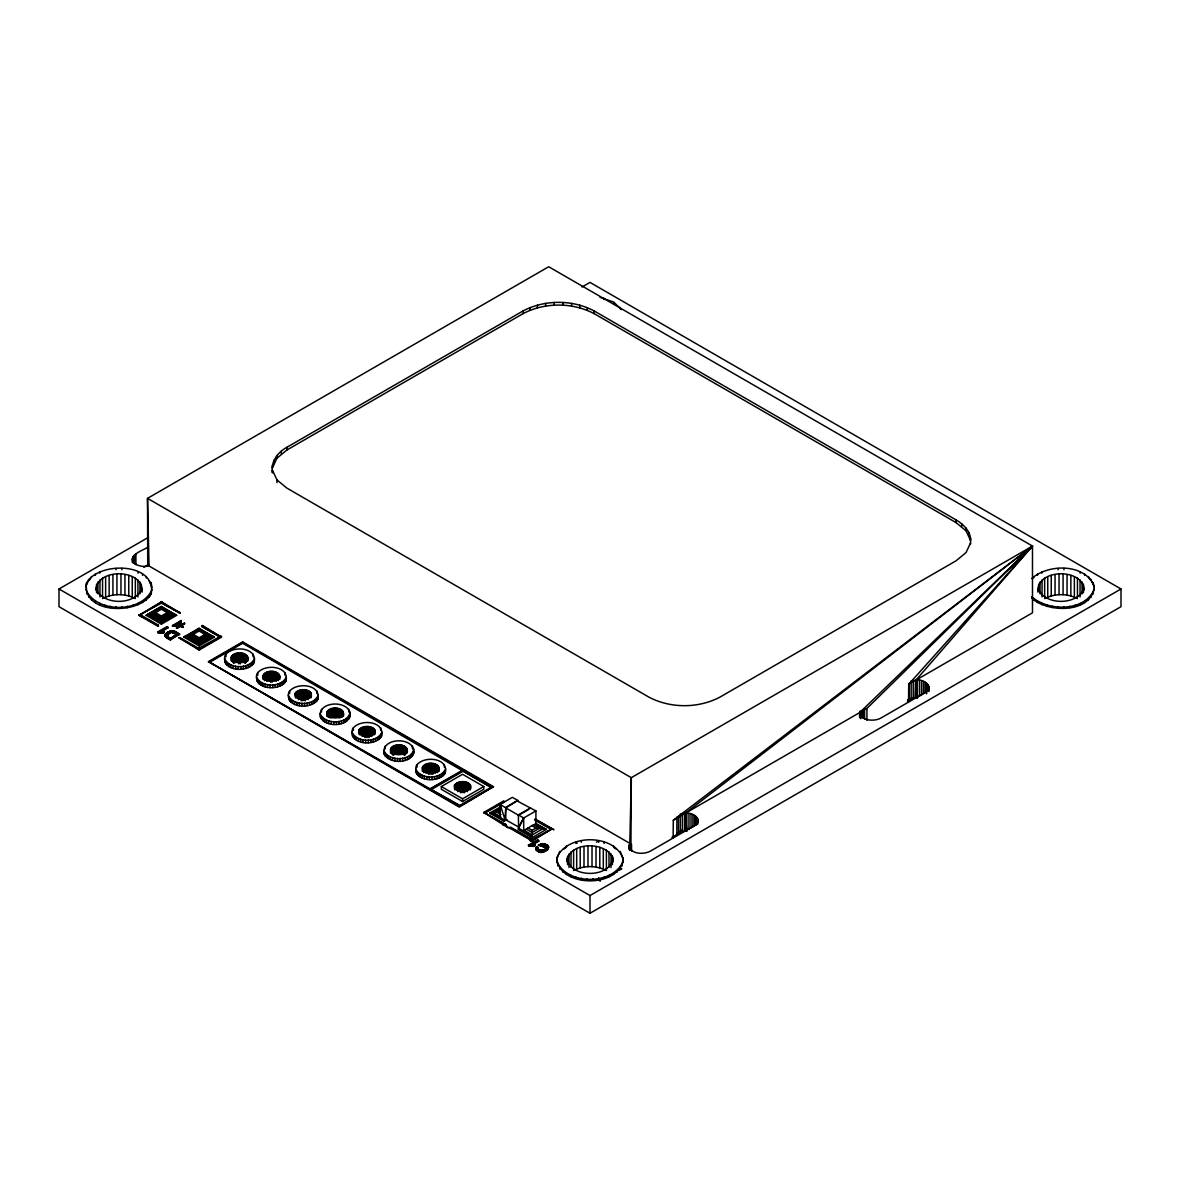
<?xml version="1.0" encoding="UTF-8"?>
<svg xmlns="http://www.w3.org/2000/svg" width="1180" height="1180" viewBox="0 0 1180 1180"><rect width="100%" height="100%" fill="white"/><g stroke="black" fill="none" stroke-linecap="round" stroke-linejoin="round"><path stroke-width="1.5" d="M199.081 628.306L214.421 637.126L199.14 645.962L183.8 637.097L187.959 635.091L193.24 634.368L199.081 631.005L204.981 634.412L210.261 635.12L214.421 637.126M247.859 660.992C250.175 651.655 234.053 650.195 231.221 657.363C232.416 664.355 245.381 664.414 247.859 658.204M279.719 679.385C282.035 670.048 265.913 668.603 263.081 675.757C264.276 682.748 277.241 682.822 279.719 676.597M272.447 465.186L272.447 467.914L276.961 458.209L286.932 449.993L523.212 313.57C544.865 302.242 572.344 302.242 594.012 313.57L956.095 522.622L966.066 530.852L970.565 540.543C970.904 531.384 963.382 524.259 956.095 519.893L594.012 310.856C572.344 299.528 544.865 299.528 523.212 310.856L286.932 447.264C277.698 452.235 270.412 462 272.447 472.944L272.447 470.215L276.961 479.921L286.932 488.137L649.015 697.188C670.683 708.516 698.147 708.516 719.815 697.188L956.095 560.78L966.066 552.55L970.565 542.859M343.439 716.186C345.755 706.835 329.633 705.389 326.801 712.543C327.996 719.534 340.961 719.608 343.439 713.384M350.077 716.452C352.23 699.888 318.01 699.888 320.163 716.452C324.618 727.632 347.938 727.514 350.077 714.933M350.077 712.204C347.938 724.8 324.618 724.918 320.163 713.723M407.159 752.973C409.475 743.621 393.353 742.176 390.521 749.33C391.716 756.321 404.681 756.395 407.159 750.17M413.797 753.238C415.95 736.674 381.73 736.674 383.884 753.238C388.338 764.419 411.658 764.301 413.797 751.719M413.797 749.005C411.658 761.587 388.338 761.705 383.884 750.51M439.019 771.366C441.335 762.029 425.213 760.569 422.381 767.723C423.576 774.714 436.541 774.788 439.019 768.563M623.247 857.89C621.226 888.496 558.774 888.496 556.754 857.89C566.872 833.493 615.237 833.493 623.247 859.261L620.252 851.429M566.887 858.406C569.851 878.392 610.149 878.392 613.113 858.406C606.255 840.838 568.598 841.296 566.887 861.813M908.541 702.026L908.718 684.282L915.356 680.108C922.362 678.028 934.855 686.731 925.297 692.424L881.003 718C874.646 721.909 858.701 720.995 860.058 711.024L860.058 716.334M970.565 543.906L970.565 537.815M177.266 633.852C174.493 629.619 163.578 633.218 168.43 637.51L170.274 637.893L168.017 637.259L167.162 634.427L165.407 634.309L165.259 635.489L167.132 632.583L169.551 631.448L174.153 631.182L179.596 633.999L170.51 639.929C167.28 639.354 162.634 634.988 167.132 632.583L168.017 637.259L170.274 638.572L177.266 633.852L171.675 637.775M148.533 546.827C144.358 549.909 126.584 555.057 134.431 563.317C138.532 566.444 144.108 566.946 149.049 566.017L631.536 844.319L631.536 851.105M165.244 635.99L165.259 634.811L166.985 634.781L167.118 636.536L168.017 636.581C165.495 637.687 164.3 634.029 166.985 635.46M161.395 603.113L161.409 601.756L180.23 613.305L161.395 603.113L140.214 614.662L158.459 625.194L157.869 626.211L139.034 615.341L161.409 601.756L164.404 604.16M539.939 845.249L540.824 844.305L541.325 846.031C556.621 851.694 543.862 841.856 538.169 845.131L540.927 846.163L539.939 844.57C554.01 844.615 541.65 854.881 535.823 848.022C540.115 860.899 558.892 841.399 539.939 844.57L539.939 845.249C544.069 844.556 550.795 848.907 542.667 850.972C540.912 851.385 538.316 851.193 537.505 849.335C538.773 844.954 534.673 849.187 535.823 848.022C538.36 846.783 537.298 850.633 537.785 847.756L536.251 847.122L535.971 848.258L536.517 846.812L536.251 847.801L538.065 847.402L537.785 848.435M629.633 850.264L631.315 777.679L1032.485 546.06L1032.485 612.818L915.975 680.093L915.356 697.823L907.597 699.917M166.911 635.814L165.244 635.312L165.347 636.345L165.259 634.811L166.911 635.135M535.853 849.438L535.823 848.022M168.799 633.085L167.132 632.583L169.478 633.409L171.41 631.02L172.605 632.583L172.265 630.976L171.956 632.642L170.613 631.153L168.489 631.846L168.799 633.778L166.292 633.896C170.067 630.356 175.894 631.507 179.596 634.678L176.056 631.964L175.392 632.775L177.266 634.545L169.551 631.448L169.478 633.409L167.162 635.12L165.407 634.309L166.985 634.781L166.926 636.109L165.347 635.666L165.539 636.699L167.383 636.138L165.539 636.005L165.923 637.126L168.017 636.581L165.923 636.448L166.616 637.643L168.43 636.831L167.398 638.129L166.616 636.964L170.51 639.236L179.596 633.999M86.583 584.41L86.701 582.625C99.002 561.238 156.763 562.27 151.188 593.968C138.886 615.355 81.125 614.323 86.701 582.625L85.698 587.301M673.131 837.933L673.308 820.203L1032.485 546.06L548.685 266.739L147.515 498.358L147.736 564.999L149.049 566.017L147.515 498.358L631.315 777.679L630.917 849.688M546.561 847.004L546.237 845.971L547.889 845.868L546.561 846.311L546.812 848.287L546.768 846.65L548.435 846.665L546.768 846.65L546.591 848.656L548.302 848.154L548.435 846.665L546.871 846.975L546.886 847.977L541.325 846.031L541.723 844.128L542.122 845.146L540.824 844.305L542.52 844.039L542.697 845.736L542.52 844.039L544.747 844.216L548.228 846.267L546.561 847.004L541.325 846.031L546.237 846.665L547.358 845.411L545.75 846.326L546.207 844.718L544.806 845.913L544.747 844.216L543.729 845.721L543.257 844.039L543.213 845.706L543.98 844.084L544.275 845.794L545.425 844.408L545.278 846.09L546.679 844.969L546.237 846.665M504.863 820.248L500.158 817.534L500.158 804.391L505.777 807.887L504.863 820.248L503.89 821.28L489.715 813.109L500.718 806.751M535.794 848.45L537.697 849.807L544.423 850.323L544.865 849.394L547.21 850.102L546.207 848.42L545.617 848.907L547.845 849.467L548.302 848.154L546.207 849.113L546.591 847.977L547.845 848.789L547.21 849.408L542.52 851.341L537.372 850.367L535.794 848.45L537.505 848.39L536.045 849.187L536.354 850.264L537.697 849.128L536.045 849.187M629.058 849.069L629.781 843.567L629.825 850.264M1084.169 589.852C1082.945 567.61 1035.819 568.539 1037.943 592.183M142.057 592.183C144.181 568.539 97.055 567.61 95.831 589.852M142.057 588.776C134.859 605.561 103.029 605.561 95.831 588.776M85.698 589.292C96.037 613.438 141.851 613.438 152.191 589.292M224.583 658.543C229.23 669.399 249.85 669.399 254.496 658.543M254.054 662.747C258.184 647.068 231.56 644.855 225.026 655.534C220.896 671.228 247.52 673.441 254.054 662.747L254.054 660.033M256.444 676.937C261.09 687.807 281.71 687.807 286.356 676.937M285.914 681.14C290.044 665.461 263.42 663.249 256.886 673.928C252.756 689.622 279.38 691.834 285.914 681.14L285.914 678.426M295.207 693.324C294.572 700.861 308.054 701.245 311.314 695.817C311.948 688.279 298.466 687.896 295.207 693.324L295.207 696.952M288.304 695.33C292.95 706.201 313.57 706.201 318.217 695.33M317.774 699.548C321.904 683.854 295.28 681.642 288.746 692.321C284.616 708.015 311.24 710.227 317.774 699.548L317.774 696.82M358.927 730.11C358.292 737.648 371.774 738.046 375.034 732.603C375.668 725.066 362.186 724.682 358.927 730.11L358.927 733.754M352.024 732.116C356.67 742.987 377.29 742.987 381.937 732.116M381.494 736.335C385.624 720.641 359 718.428 352.466 729.122C348.336 744.801 374.96 747.014 381.494 736.335L381.494 733.606M415.744 768.903C420.39 779.774 441.01 779.774 445.656 768.903M445.214 773.121C449.344 757.427 422.72 755.215 416.186 765.909C412.056 781.588 438.68 783.8 445.214 773.121L445.214 770.392M454.507 785.29C453.872 792.827 467.354 793.226 470.614 787.783C471.248 780.246 457.766 779.862 454.507 785.29L454.507 788.933M556.754 862.624L556.754 861.253C567.093 885.398 612.907 885.398 623.247 861.253L623.247 862.624M1084.169 588.776C1076.971 605.561 1045.141 605.561 1037.943 588.776M1031.777 596.726C1048.415 611.565 1084.509 611.874 1094.303 589.292M1031.777 598.083C1047.427 613.275 1092.783 613.63 1094.303 585.929C1084.509 563.347 1048.415 563.657 1031.777 578.495M539.231 851.119L539.525 850.249L538.36 851.518L537.372 850.367L544.423 849.644L546.163 850.81L545.617 848.907L545.249 851.282L542.667 850.293L544.275 851.65L544.423 849.644L543.375 851.886L542.136 850.411L540.838 852.063L540.529 850.456L539.231 851.798L538.36 850.839L541.62 850.47L541.62 852.093L541.06 850.485L540.042 851.975L539.231 851.119L540.027 850.382M172.605 631.905L172.929 630.976L173.106 632.613M505.777 819.599L505.777 807.887L517.74 800.438L512.371 797.341L500.158 804.391L504.863 819.363L518.61 827.018L518.035 829.452L532.165 837.608L546.296 829.437L535.322 823.094M519.008 828.404L523.699 831.118L531.738 825.602L535.912 824.083L546.296 829.437L543.006 828.685L535.912 824.083L535.912 810.926L517.489 801.132M548.435 847.343L546.871 846.975M537.697 849.807L536.354 849.585L536.797 850.662L537.888 849.364L544.423 850.323L536.797 849.984L537.372 851.046L538.493 850.47M519.008 827.534L523.699 817.976L535.912 810.926M177.251 633.321L173.549 631.049L172.605 632.583M126.85 607.656L127.588 606.225L127.588 607.582M174.994 631.462L174.537 633.011L173.991 632.126L174.994 631.462L173.519 632.687L173.106 631.934L174.153 631.182L173.991 632.126M518.359 814.893L523.699 817.976L518.61 827.018L518.359 814.893L530.572 807.843M202.031 626.565L202.621 625.548L202.031 626.565L220.306 637.126L202.031 626.565L202.621 625.548L221.486 637.126L199.125 650.033L178.726 637.613L180.85 638.808M532.15 841.001L510.38 828.434L510.97 827.416L507.444 827.401L506.235 824.687L484.995 813.094L503.845 802.208L503.845 800.851L483.815 812.415L507.444 827.401L510.38 828.434L510.97 827.416L532.15 839.644L532.74 842.004L530.115 840.485L532.15 840.322L552.181 828.758L532.15 841.001L530.115 840.485M160.804 602.774L161.409 601.756L162.634 603.142M220.896 637.466L221.486 636.433L219.731 636.109M538.183 850.279L536.797 849.984M86.701 583.982L88.028 581.888M157.796 631.905L158.548 633.026L157.796 631.905L164.404 631.861L163.341 633.159L158.548 633.026L157.796 631.905L166.896 626.654L168.061 627.332L160.967 632.097L168.061 627.332L157.796 632.583M528.507 845.116L529.26 846.222L528.507 845.116L535.115 845.057L534.053 846.37L529.26 846.222L528.507 845.116L537.608 839.865L538.773 841.222L531.678 845.308L538.773 840.544L537.608 839.865M172.516 625.518L177.118 624.22L179.699 625.71L172.516 625.518L181.13 620.547L177.708 623.881L181.13 620.547L181.292 625.961L184.596 623.379L181.13 624.692L177.118 623.542L172.516 626.197L179.699 626.197L180.289 624.692M173.549 631.049L171.41 631.02L170.466 632.996L167.545 632.332M673.308 820.203L685.241 813.315L1032.485 546.06L915.975 680.093L917.538 697.823L915.356 697.823L915.356 680.108M908.718 684.282L1032.485 546.06L859.645 712.617L685.241 813.315L684.621 831.044L676.863 833.139L676.863 817.194M89.665 579.867L91.598 576.563M859.689 717.573L859.689 712.263L866.946 708.398L1032.485 546.06M500.158 817.534L500.836 816.87L493.019 812.356L489.715 813.109L500.158 817.534L493.019 812.356L500.763 807.872M908.438 700.345L910.99 698.413M563.907 849.025L566.4 847.314L566.4 845.957M146.114 615.341L161.409 606.432L176.69 615.341L161.409 624.176L146.114 615.341L161.409 606.52M582.02 287.006L590 282.404L1121 588.982L1121 606.682L590 913.261L59 606.682L59 588.982L148.297 537.416M143.798 567.27L148.533 564.542M139.034 615.341L161.409 602.434L180.23 613.305M175.496 614.559L161.409 622.686L147.323 614.559L155.554 612.626L161.409 609.249L167.25 612.626L172.531 613.335L176.69 615.341M155.554 612.626L161.409 616.004L167.25 612.626M174.094 613.88L161.409 621.211L148.724 613.88M158.459 625.194L157.869 626.211M162.029 603.481L161.409 602.434L180.23 612.626M181.13 621.226L172.516 626.197L179.699 625.518L183.313 627.126L180.702 626.3L177.015 628.424L176.425 627.406L179.699 625.518L177.384 626.197M174.537 625.71L179.699 625.031L174.537 625.71L177.118 624.22L181.292 625.282L183.313 627.126L180.702 626.3M177.708 623.881L180.289 622.391M164.404 631.861L160.967 632.097L162.309 631.507L161.808 632.259L163.341 633.159L164.02 632.451L162.309 631.507L160.451 632.185L161.808 632.937L164.404 631.861L158.548 632.347L159.521 632.893L160.967 631.418L160.451 632.864L159.521 632.215M176.425 628.085L184.596 623.379M183.8 637.097L199.081 628.173L199.081 631.005M193.24 634.368L199.14 637.775L204.981 634.412M211.825 635.666L199.14 642.997L186.396 635.637M213.226 636.345L199.14 644.472L184.995 636.315M221.486 636.433L199.125 649.354L197.355 649.015M208.477 661.611L242.652 641.876L493.461 786.677L459.286 807.091L208.477 661.611L459.286 806.412L493.461 786.677M208.477 662.29L242.652 642.569L493.461 787.355M242.652 643.248L209.656 662.29L430.14 788.904L463.135 769.862L463.135 771.219L491.691 787.709L242.652 643.248L242.652 641.876M463.135 770.54L430.14 788.904M491.691 787.016L459.875 805.394L431.32 789.597L463.135 771.219M441.32 786.544L462.56 774.287L483.8 786.544L483.8 789.273L462.56 801.53L441.32 789.273L441.32 786.544L462.56 798.801L483.8 786.544M483.815 813.094L503.845 801.53M500.91 809.333L496.47 811.899L493.019 812.356M505.527 807.489L517.74 800.438M503.89 821.28L507.031 819.466M520.07 814.451L528.847 809.377M483.815 812.415L506.235 825.366L502.724 824.673L506.235 824.687L503.875 824.009M532.165 830.307L536.015 828.08L543.006 828.685L532.165 834.953L524.377 830.455L532.165 837.608L532.165 830.307L527.873 827.829M534.525 819.908L551.001 829.437L531.266 839.821M528.507 845.794L536.089 841.414M535.115 845.057L531.678 845.308L533.021 844.703L532.519 845.455L534.053 846.37L534.732 845.662L533.021 844.703L531.162 845.396L532.519 846.134L535.115 845.057L529.26 845.544L530.233 846.104L531.678 844.629L531.162 846.075L530.233 845.426M671.936 837.343L682.202 831.413L682.202 830.056L678.529 832.328L678.529 816.383M907.42 701.392L913.541 697.852M618.94 870.398L621.639 868.834L620.252 867.713L620.252 869.085L621.639 868.834M59 588.982L590 895.546L1121 588.982M596.416 842.092L598.644 840.957L598.644 842.328M102.542 598.585C112.587 593.334 125.301 593.334 135.346 598.585M1044.654 598.585C1054.699 593.334 1067.413 593.334 1077.458 598.585M606.402 850.102L606.402 870.545C596.357 865.294 583.643 865.294 573.598 870.545L573.598 850.102M676.863 833.139L682.202 831.413M550.131 828.921L551.001 828.758M165.347 635.666L166.926 635.43M541.325 846.031L548.538 847.107M538.065 847.402L535.971 847.579L536.045 849.865L535.853 848.759L537.564 848.892M500.01 811.737L496.47 811.899L501.043 814.539M219.126 636.448L220.306 636.433L197.945 648.675M686.804 831.044L685.241 813.315L686.804 813.33L686.804 831.044L684.621 831.044L684.621 813.33M546.812 847.594L548.538 847.786L546.886 847.299M686.804 813.33C693.589 812.061 703.324 820.956 694.563 825.631L650.387 851.149C643.823 854.674 630.562 854.527 629.058 845.529M600 297.331L613.6 302.021L621.58 309.617M537.593 848.096L535.971 848.258M168.017 634.279L165.716 633.808L167.501 634.707M202.031 625.887L221.486 637.126M535.086 818.876L553.951 829.761L535.115 819.569M535.233 824.201L543.006 828.685M505.777 807.887L518.61 815.292M533.493 824.731L539.555 828.227L532.165 832.505L526.103 829.009M184.596 624.058L184.006 623.025M531.738 825.602L536.015 828.08M180.289 621.713L180.289 625.371L177.118 624.22M537.608 840.544L538.773 841.222M168.061 628.011L166.896 626.654M510.38 827.755L532.15 840.322M180.85 638.115L199.125 648.675L199.125 650.033M158.459 625.872L139.034 614.662L140.258 616.049M180.26 638.469L199.686 649.708M431.32 789.597L458.283 805.158M139.609 615.016L142.028 617.066M613.6 303.393L616.093 305.104M616.093 849.025L613.6 847.314L613.6 845.957M532.165 837.608L523.699 831.118L523.699 817.976M577.226 843.198L575.899 842.107L575.899 843.479M180.289 625.371L177.708 623.202L183.313 626.433L182.723 627.465L180.702 625.621M142.618 616.727L140.214 614.662L140.848 615.709M1090.335 579.867L1088.403 576.563M149.683 596.357L149.196 595.753L149.196 597.124M167.398 637.451L170.51 639.929M1091.972 581.888L1094.303 587.301M149.196 580.826L152.191 587.301M151.571 585.265L151.188 582.625L151.188 583.982M859.645 712.617L859.66 717.691M1093.3 582.625L1093.3 583.982M1093.3 592.596L1093.3 593.968M1091.308 579.469L1091.308 580.826M1091.308 595.753L1091.308 597.124M1088.403 598.658L1088.403 600.03M1084.656 573.981L1084.656 575.353M1084.656 601.24L1084.656 602.597M1083.461 584.144L1083.461 592.67M1082.075 581.947L1082.075 593.879M1080.202 571.828L1080.202 573.185M1080.202 603.393L1080.202 604.765M1080.054 579.926L1080.054 596.962M1077.458 578.141L1077.458 596.874M1075.157 605.075L1075.157 606.446M1074.361 576.637L1074.361 597.08M1070.865 575.471L1070.865 595.915M1069.7 606.225L1069.7 607.582M1067.059 574.675L1067.059 595.118M1063.962 568.421L1063.962 569.778M1063.962 606.815L1063.962 608.172M1063.077 574.276L1063.077 594.705M1059.035 574.276L1059.035 594.705M1058.15 568.421L1058.15 569.778M1058.15 606.815L1058.15 608.172M1055.053 574.675L1055.053 595.118M1052.413 606.225L1052.413 607.582M1051.247 575.471L1051.247 595.915M1047.752 576.637L1047.752 597.08M1046.955 605.075L1046.955 606.446M1044.654 578.141L1044.654 596.874M1042.058 579.926L1042.058 596.962M1041.91 571.828L1041.91 573.185M1041.91 603.393L1041.91 604.765M1040.037 581.947L1040.037 593.879M1038.651 584.144L1038.651 590.959M1037.456 573.981L1037.456 575.353M1037.456 601.24L1037.456 602.597M1033.71 576.563L1033.71 577.92M1033.71 598.658L1033.71 600.03M969.046 532.859L969.046 535.587M966.066 528.124L966.066 530.852M961.7 523.758L961.7 526.486M956.095 519.893L956.095 522.622M928.926 686.686L928.926 691.48M928.542 685.447L928.542 690.757M927.79 684.253L927.79 691.347M926.698 683.176L926.698 693.796M925.297 682.202L925.297 692.837M923.63 681.391L923.63 693.796M921.742 680.772L921.742 694.932M919.692 680.329L919.692 696.274M917.538 680.108L917.538 697.823M913.217 680.329L913.217 698.044M911.167 680.772L911.167 698.472M909.279 683.161L909.279 699.106M866.946 708.398L866.946 720.272M864.586 708.738L864.586 718.915M863.303 709.549L863.303 718.413M861.902 710.522L861.902 717.602M860.81 711.599L860.81 718.694M697.808 818.654L697.808 823.979M697.056 817.475L697.056 824.555M695.964 816.383L695.964 825.248M694.563 815.424L694.563 826.044M692.896 814.613L692.896 827.003M691.008 813.979L691.008 828.154M688.958 813.551L688.958 829.496M682.468 813.551L682.468 831.266M680.418 813.979L680.418 831.694M629.397 844.29L629.397 849.6M622.244 864.557L622.244 865.928M620.252 307.508L620.252 308.865M617.347 870.634L617.347 871.99M613.6 873.2L613.6 874.557M613.113 858.406L613.113 861.813M612.405 856.105L612.405 864.63M611.019 853.922L611.019 867.536M609.146 875.354L609.146 876.725M608.998 851.886L608.998 867.226M604.101 298.186L604.101 299.543M604.101 842.107L604.101 843.479M604.101 877.035L604.101 878.407M603.304 848.612L603.304 869.04M599.809 847.432L599.809 867.875M596.003 846.635L596.003 867.079M594.012 310.856L594.012 313.57M592.906 878.775L592.906 880.133M592.021 846.237L592.021 866.666M590 895.546L590 913.261M587.979 846.237L587.979 866.666M587.316 307.611L587.316 310.34M587.094 878.775L587.094 880.133M583.997 846.635L583.997 867.079M581.356 840.957L581.356 842.328M581.356 878.186L581.356 879.557M580.191 847.432L580.191 867.875M579.764 305.089L579.764 307.818M576.696 848.612L576.696 869.04M575.899 877.035L575.899 878.407M571.562 303.363L571.562 306.092M571.002 851.886L571.002 867.226M570.855 875.354L570.855 876.725M568.981 853.922L568.981 867.536M567.595 856.105L567.595 864.63M566.4 873.2L566.4 874.557M562.963 302.493L562.963 305.222M562.654 870.634L562.654 871.99M559.748 851.429L556.754 859.261L556.754 857.89M559.748 867.713L559.748 869.085M557.756 864.557L557.756 865.928M554.246 302.493L554.246 305.222M545.647 303.363L545.647 306.092M537.446 305.089L537.446 307.818M529.894 307.611L529.894 310.34M523.212 310.856L523.212 313.57M470.614 785.29L470.614 788.933M470.127 784.508L470.127 789.951M469.389 783.786L469.389 789.228M468.46 783.137L468.46 790.408M467.339 782.591L467.339 791.677M466.085 782.178L466.085 791.264M464.714 781.883L464.714 792.798M463.283 781.75L463.283 792.65M462.56 798.801L462.56 801.53M461.837 781.75L461.837 792.65M460.406 781.883L460.406 792.798M459.035 782.178L459.035 791.264M457.781 782.591L457.781 791.677M456.66 783.137L456.66 790.408M455.731 783.786L455.731 789.228M454.993 784.508L454.993 789.951M444.314 764.478L444.314 767.207M444.314 771.808L444.314 774.537M443.001 773.121L443.001 775.85M441.32 774.287L441.32 777M439.314 775.245L439.314 777.974M438.753 766.897L438.753 770.54M438.267 766.115L438.267 771.558M437.529 765.392L437.529 772.649M437.043 776.012L437.043 778.726M436.6 764.743L436.6 772.015M435.479 764.198L435.479 773.284M434.594 776.529L434.594 779.242M434.225 763.785L434.225 772.871M432.853 763.49L432.853 774.39M432.013 776.794L432.013 779.508M431.423 763.357L431.423 774.257M429.977 763.357L429.977 774.257M429.387 776.794L429.387 779.508M428.547 763.49L428.547 774.39M427.175 763.785L427.175 772.871M426.806 776.529L426.806 779.242M425.921 764.198L425.921 773.284M424.8 764.743L424.8 772.015M424.358 776.012L424.358 778.726M423.871 765.392L423.871 772.649M423.133 766.115L423.133 771.558M422.647 766.897L422.647 770.54M422.381 767.723L422.381 771.366M422.086 775.245L422.086 777.974M420.08 774.287L420.08 777M418.399 773.121L418.399 775.85M417.086 764.478L417.086 767.207M417.086 771.808L417.086 774.537M416.186 770.392L416.186 773.121M413.354 751.999L413.354 754.728M412.454 746.085L412.454 748.813M412.454 753.415L412.454 756.144M411.142 754.728L411.142 757.457M409.46 755.893L409.46 758.607M407.454 756.852L407.454 759.581M406.894 748.504L406.894 752.147M406.407 747.722L406.407 753.165M405.669 746.984L405.669 754.256M405.183 757.619L405.183 760.333M404.74 746.35L404.74 755.436M403.619 745.804L403.619 754.89M402.734 758.135L402.734 760.849M402.365 745.391L402.365 754.477M400.994 745.096L400.994 754.182M400.153 758.386L400.153 761.115M399.563 744.949L399.563 754.035M398.117 744.949L398.117 754.035M397.527 758.386L397.527 761.115M396.687 745.096L396.687 754.182M395.315 745.391L395.315 754.477M394.946 758.135L394.946 760.849M394.061 745.804L394.061 754.89M392.94 746.35L392.94 755.436M392.498 757.619L392.498 760.333M392.011 746.984L392.011 754.256M391.273 747.722L391.273 753.165M390.787 748.504L390.787 752.147M390.521 749.33L390.521 752.973M390.226 756.852L390.226 759.581M388.22 755.893L388.22 758.607M386.538 754.728L386.538 757.457M385.226 746.085L385.226 748.813M385.226 753.415L385.226 756.144M384.326 751.999L384.326 754.728M380.594 727.691L380.594 730.42M380.594 735.022L380.594 737.751M379.281 736.335L379.281 739.064M377.6 737.485L377.6 740.214M375.594 738.459L375.594 741.188M375.034 730.11L375.034 733.754M374.547 729.328L374.547 734.771M373.809 728.591L373.809 734.049M373.322 739.226L373.322 741.94M372.88 727.957L372.88 735.214M371.759 727.411L371.759 736.497M370.874 739.742L370.874 742.456M370.505 726.998L370.505 736.084M369.134 726.703L369.134 737.603M368.293 739.993L368.293 742.722M367.703 726.556L367.703 737.456M366.257 726.556L366.257 737.456M365.667 739.993L365.667 742.722M364.827 726.703L364.827 737.603M363.455 726.998L363.455 736.084M363.086 739.742L363.086 742.456M362.201 727.411L362.201 736.497M361.08 727.957L361.08 735.214M360.638 739.226L360.638 741.94M360.151 728.591L360.151 734.049M359.413 729.328L359.413 734.771M358.366 738.459L358.366 741.188M356.36 737.485L356.36 740.214M354.679 736.335L354.679 739.064M353.366 727.691L353.366 730.42M353.366 735.022L353.366 737.751M352.466 733.606L352.466 736.335M349.634 715.213L349.634 717.942M348.734 709.298L348.734 712.027M348.734 716.629L348.734 719.358M347.422 717.942L347.422 720.67M345.74 719.092L345.74 721.821M343.734 720.066L343.734 722.794M343.173 711.717L343.173 715.36M342.687 710.935L342.687 716.378M341.949 710.198L341.949 717.47M341.463 720.818L341.463 723.547M341.02 709.564L341.02 716.821M339.899 709.018L339.899 718.104M339.014 721.349L339.014 724.063M338.645 708.605L338.645 717.691M337.274 708.31L337.274 717.396M336.433 721.6L336.433 724.328M335.843 708.162L335.843 717.248M334.397 708.162L334.397 717.248M333.807 721.6L333.807 724.328M332.967 708.31L332.967 717.396M331.595 708.605L331.595 717.691M331.226 721.349L331.226 724.063M330.341 709.018L330.341 718.104M329.22 709.564L329.22 716.821M328.778 720.818L328.778 723.547M328.291 710.198L328.291 717.47M327.553 710.935L327.553 716.378M327.067 711.717L327.067 715.36M326.801 712.543L326.801 716.186M326.506 720.066L326.506 722.794M324.5 719.092L324.5 721.821M322.819 717.942L322.819 720.67M321.506 709.298L321.506 712.027M321.506 716.629L321.506 719.358M320.606 715.213L320.606 717.942M316.874 690.905L316.874 693.634M316.874 698.236L316.874 700.964M315.562 699.548L315.562 702.277M313.88 700.699L313.88 703.428M311.874 701.672L311.874 704.401M311.314 693.324L311.314 696.952M310.827 692.542L310.827 697.985M310.089 691.804L310.089 697.262M309.603 702.425L309.603 705.153M309.16 691.17L309.16 698.427M308.039 690.625L308.039 699.711M307.154 702.941L307.154 705.67M306.785 690.212L306.785 699.283M305.413 689.917L305.413 700.817M304.573 703.206L304.573 705.935M303.983 689.769L303.983 700.669M302.537 689.769L302.537 700.669M301.947 703.206L301.947 705.935M301.106 689.917L301.106 700.817M299.735 690.212L299.735 699.283M299.366 702.941L299.366 705.67M298.481 690.625L298.481 699.711M297.36 691.17L297.36 698.427M296.918 702.425L296.918 705.153M296.431 691.804L296.431 697.262M295.693 692.542L295.693 697.985M294.646 701.672L294.646 704.401M292.64 700.699L292.64 703.428M290.959 699.548L290.959 702.277M289.646 690.905L289.646 693.634M289.646 698.236L289.646 700.964M288.746 696.82L288.746 699.548M286.932 447.264L286.932 449.993M285.014 672.512L285.014 675.24M285.014 679.842L285.014 682.571M283.702 681.155L283.702 683.884M282.02 682.306L282.02 685.034M281.312 451.129L281.312 453.843M280.014 683.279L280.014 686.008M279.454 674.931L279.454 678.559M278.967 674.149L278.967 679.592M278.229 673.411L278.229 680.683M277.743 684.031L277.743 686.76M277.3 672.777L277.3 680.034M276.961 455.48L276.961 458.209M276.961 479.921L276.961 482.65M276.179 672.231L276.179 681.317M275.294 684.548L275.294 687.276M274.925 671.818L274.925 680.889M273.967 460.215L273.967 462.944M273.554 671.523L273.554 680.609M272.713 684.813L272.713 687.542M272.123 671.376L272.123 682.276M270.677 671.376L270.677 682.276M270.087 684.813L270.087 687.542M269.247 671.523L269.247 680.609M267.875 671.818L267.875 680.889M267.506 684.548L267.506 687.276M266.621 672.231L266.621 681.317M265.5 672.777L265.5 680.034M265.058 684.031L265.058 686.76M264.571 673.411L264.571 680.683M263.833 674.149L263.833 679.592M263.346 674.931L263.346 678.559M263.081 675.757L263.081 679.385M262.786 683.279L262.786 686.008M260.78 682.306L260.78 685.034M259.099 681.155L259.099 683.884M257.786 672.512L257.786 675.24M257.786 679.842L257.786 682.571M256.886 678.426L256.886 681.14M253.154 654.118L253.154 656.847M253.154 661.449L253.154 664.178M251.842 662.762L251.842 665.476M250.16 663.912L250.16 666.641M248.154 664.886L248.154 667.615M247.594 656.537L247.594 660.166M247.107 655.741L247.107 661.198M246.369 655.018L246.369 662.29M245.882 665.638L245.882 668.367M245.44 654.384L245.44 663.455M244.319 653.838L244.319 662.924M243.434 666.154L243.434 668.883M243.065 653.425L243.065 662.496M241.694 653.13L241.694 662.216M240.853 666.42L240.853 669.149M240.263 652.983L240.263 663.883M238.817 652.983L238.817 663.883M238.227 666.42L238.227 669.149M237.387 653.13L237.387 662.216M236.015 653.425L236.015 662.496M235.646 666.154L235.646 668.883M234.761 653.838L234.761 662.924M233.64 654.384L233.64 663.455M233.198 665.638L233.198 668.367M232.711 655.018L232.711 662.29M231.973 655.741L231.973 661.198M231.487 656.537L231.487 660.166M231.221 657.363L231.221 660.992M230.926 664.886L230.926 667.615M228.92 663.912L228.92 666.641M227.239 662.762L227.239 665.476M225.926 654.118L225.926 656.847M225.926 661.449L225.926 664.178M225.026 660.033L225.026 662.747M199.14 637.775L199.14 645.962M176.056 632.642L174.537 632.332L175.392 632.775M161.409 606.432L161.409 609.249M161.409 616.004L161.409 624.176M151.188 592.596L151.188 593.968M146.291 576.563L146.291 577.92M146.291 598.658L146.291 600.03M142.544 573.981L142.544 575.353M142.544 601.24L142.544 602.597M141.349 584.144L141.349 590.959M139.963 581.947L139.963 593.879M138.09 571.828L138.09 573.185M138.09 603.393L138.09 604.765M137.942 579.926L137.942 596.962M135.907 554.113L135.907 564.733M135.346 578.141L135.346 596.874M134.505 555.072L134.505 563.922M133.428 556.149L133.428 563.244M133.045 605.075L133.045 606.446M132.676 557.329L132.676 562.639M132.293 558.553L132.293 562.108M132.249 576.637L132.249 597.08M128.753 575.471L128.753 595.915M124.947 574.675L124.947 595.118M121.85 568.421L121.85 569.778M121.85 606.815L121.85 608.172M120.965 574.276L120.965 594.705M116.923 574.276L116.923 594.705M116.038 568.421L116.038 569.778M116.038 606.815L116.038 608.172M112.941 574.675L112.941 595.118M110.301 606.225L110.301 607.582M109.135 575.471L109.135 595.915M105.64 576.637L105.64 597.08M104.843 605.075L104.843 606.446M102.542 578.141L102.542 596.874M99.799 571.828L99.799 573.185M99.946 579.926L99.946 596.962M99.799 603.393L99.799 604.765M97.925 581.947L97.925 593.879M96.539 584.144L96.539 592.67M95.344 573.981L95.344 575.353M95.344 601.24L95.344 602.597M91.598 598.658L91.598 600.03M88.692 579.469L88.692 580.826M88.692 595.753L88.692 597.124M86.701 592.596L86.701 593.968M542.667 850.293L542.52 852.034L541.62 851.4L542.667 850.293M598.644 878.186L597.906 879.631L600.428 881.077L598.644 878.186M161.409 606.918L150.288 613.335L161.409 619.766L172.531 613.335L161.409 606.918M161.409 607.494L151.969 612.951L161.409 618.394L170.849 612.951L161.409 607.494M161.409 608.275L153.739 612.7L161.409 617.125L169.065 612.7L161.409 608.275M199.081 628.675L187.959 635.091L199.14 641.551L210.261 635.12L199.081 628.675M199.081 629.25L189.641 634.693L199.14 640.179L208.58 634.722L199.081 629.25M199.081 630.032L191.425 634.457L199.14 638.911L206.795 634.486L199.081 630.032M177.015 627.745L177.015 627.745"/></g></svg>
